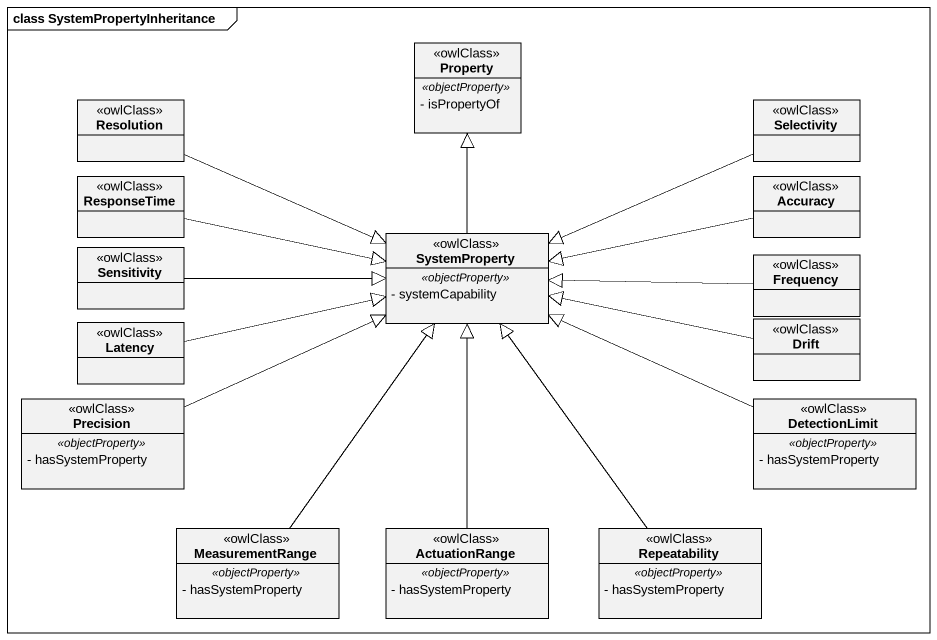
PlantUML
@startuml
mainframe class SystemPropertyInheritance
hide circle
hide empty members
skinparam classAttributeIconSize 0
class Property <<owlClass>> {
  .. <<objectProperty>> ..
  - isPropertyOf
}
class Resolution <<owlClass>>
class Selectivity <<owlClass>>
class ResponseTime <<owlClass>>
class Accuracy <<owlClass>>
class Sensitivity <<owlClass>>
class SystemProperty <<owlClass>> {
  .. <<objectProperty>> ..
  - systemCapability
}
class Frequency <<owlClass>>
class Latency <<owlClass>>
class Drift <<owlClass>>
class Precision <<owlClass>> {
  .. <<objectProperty>> ..
  - hasSystemProperty
}
class DetectionLimit <<owlClass>> {
  .. <<objectProperty>> ..
  - hasSystemProperty
}
class MeasurementRange <<owlClass>> {
  .. <<objectProperty>> ..
  - hasSystemProperty
}
class ActuationRange <<owlClass>> {
  .. <<objectProperty>> ..
  - hasSystemProperty
}
class Repeatability <<owlClass>> {
  .. <<objectProperty>> ..
  - hasSystemProperty
}
Resolution -right-|> SystemProperty
Selectivity -left-|> SystemProperty
ResponseTime -right-|> SystemProperty
Accuracy -left-|> SystemProperty
Sensitivity -right-|> SystemProperty
SystemProperty -up-|> Property
Frequency -left-|> SystemProperty
Latency -right-|> SystemProperty
Drift -left-|> SystemProperty
Precision -right-|> SystemProperty
DetectionLimit -left-|> SystemProperty
MeasurementRange -up-|> SystemProperty
ActuationRange -up-|> SystemProperty
Repeatability -up-|> SystemProperty
@enduml
